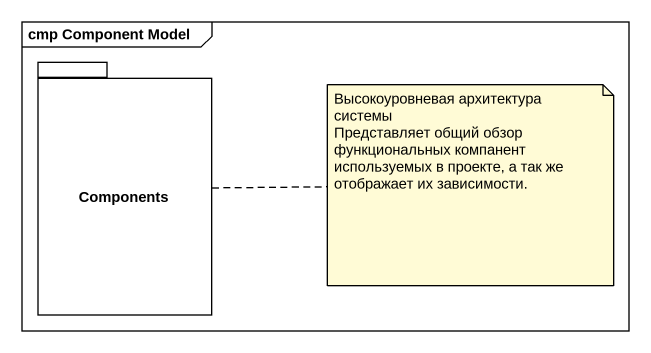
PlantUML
@startuml
mainframe cmp Component Model
package Components {
}
note right of Components
  Высокоуровневая архитектура системы
  Представляет общий обзор функциональных компанент используемых в проекте, а так же отображает их зависимости.
end note
@enduml
